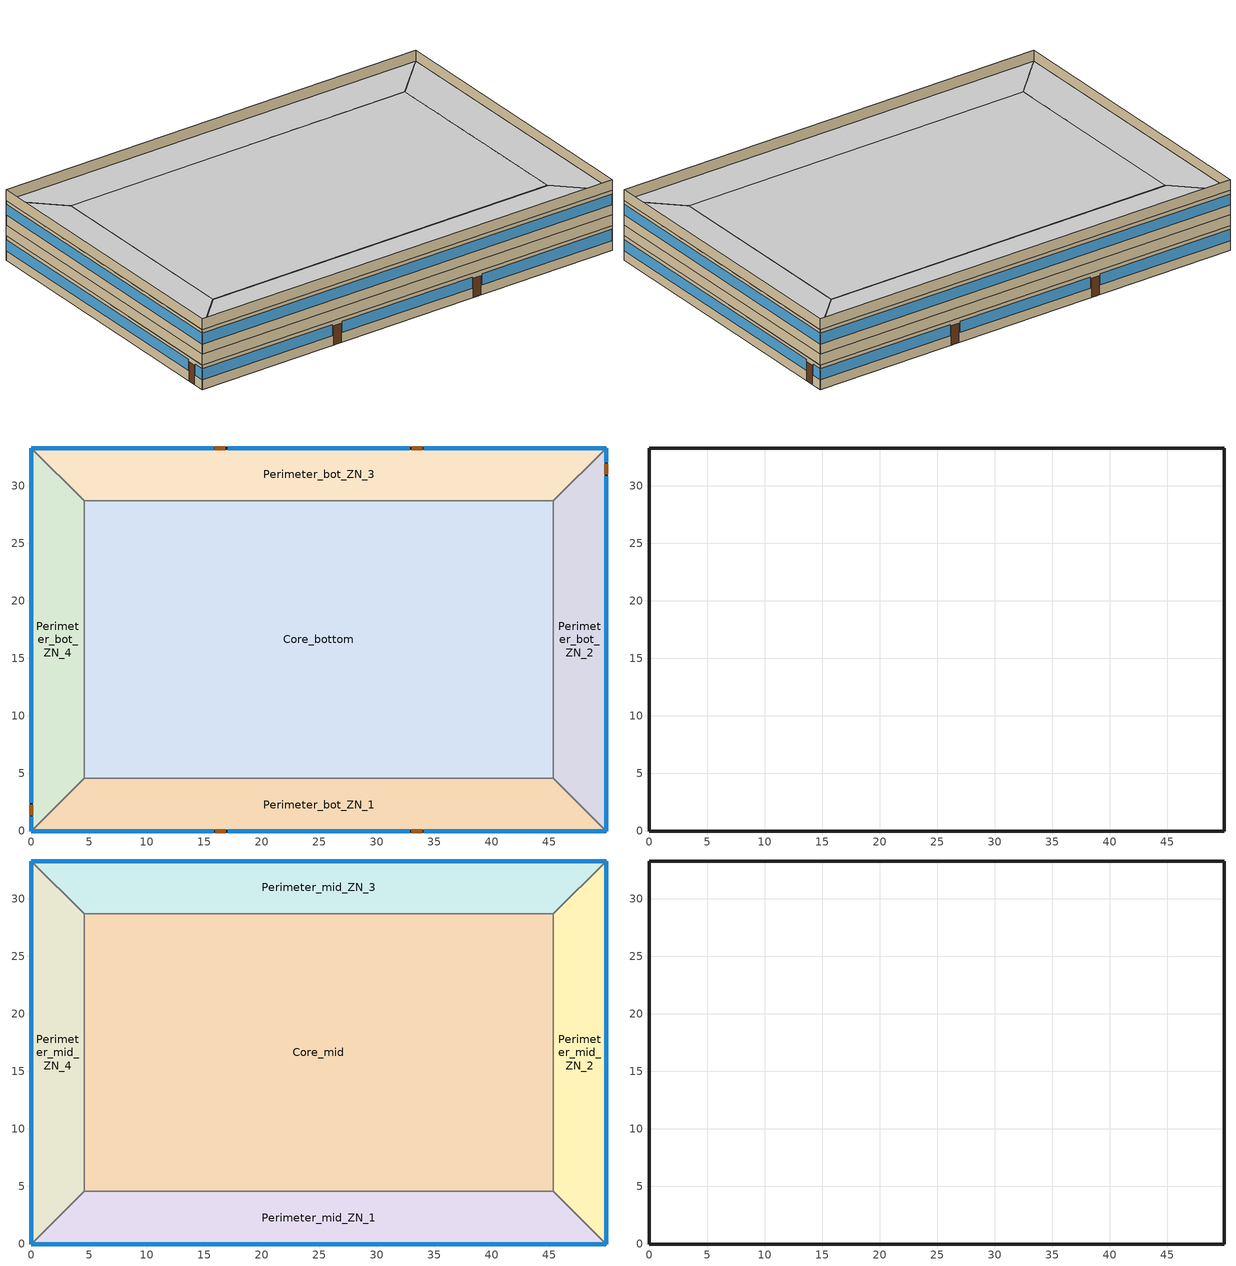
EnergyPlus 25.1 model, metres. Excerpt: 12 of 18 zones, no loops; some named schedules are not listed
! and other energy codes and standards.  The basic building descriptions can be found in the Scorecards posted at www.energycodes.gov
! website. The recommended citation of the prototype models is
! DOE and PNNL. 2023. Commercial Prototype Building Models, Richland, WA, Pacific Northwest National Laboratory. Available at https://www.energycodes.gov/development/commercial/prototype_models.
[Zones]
Perimeter_bot_ZN_1
 floor ground (Perimeter_bot_ZN_1_Floor_Ffactor): 0,0 4.57,4.57 45.34,4.57 49.91,0 z0
 wall outside (nonres_ext_wall_grd): 0,0 49.91,0 z0:2.74
 wall to Perimeter_bot_ZN_2 (int_wall): 49.91,0 45.34,4.57 z0:2.74
 window (Window_U_0.3628_SHGC_South_0.38): 0,0 15.82,0 / 17.04,0 32.87,0 / 34.09,0 49.91,0 z1.08:2.33
 door (Swinging Door_con): 15.98,0 16.9,0 / 33.01,0 33.93,0 z0:2.13
 ceiling to FirstFloor_Plenum (DropCeiling): 49.91,0 45.34,4.57 4.57,4.57 0,0 z2.74
Perimeter_bot_ZN_2
 floor ground (Perimeter_bot_ZN_2_Floor_Ffactor): 49.91,0 45.34,4.57 45.34,28.7 49.91,33.27 z0
 wall outside (nonres_ext_wall_grd): 49.91,0 49.91,33.27 z0:2.74
 wall to Perimeter_bot_ZN_3 (int_wall): 49.91,33.27 45.34,28.7 z0:2.74
 window (Window_U_0.3628_SHGC_East_0.38): 49.91,0 49.91,30.84 / 49.91,32.05 49.91,33.27 z1.1:2.33
 door (Swinging Door_con): 49.91,30.99 49.91,31.9 z0:2.13
 ceiling to FirstFloor_Plenum (DropCeiling): 49.91,33.27 45.34,28.7 45.34,4.57 49.91,0 z2.74
Perimeter_bot_ZN_3
 floor ground (Perimeter_bot_ZN_3_Floor_Ffactor): 49.91,33.27 45.34,28.7 4.57,28.7 0,33.27 z0
 wall outside (nonres_ext_wall_grd): 49.91,33.27 0,33.27 z0:2.74
 wall to Perimeter_bot_ZN_4 (int_wall): 0,33.27 4.57,28.7 z0:2.74
 window (Window_U_0.3628_SHGC_North_0.38): 49.91,33.27 34.09,33.27 / 32.87,33.27 17.04,33.27 / 15.82,33.27 0,33.27 z1.08:2.33
 door (Swinging Door_con): 33.94,33.27 33.03,33.27 / 16.84,33.27 15.93,33.27 z0:2.13
 ceiling to FirstFloor_Plenum (DropCeiling): 0,33.27 4.57,28.7 45.34,28.7 49.91,33.27 z2.74
Perimeter_bot_ZN_4
 floor ground (Perimeter_bot_ZN_4_Floor_Ffactor): 0,33.27 4.57,28.7 4.57,4.57 0,0 z0
 wall outside (nonres_ext_wall_grd): 0,33.27 0,0 z0:2.74
 wall to Perimeter_bot_ZN_1 (int_wall): 0,0 4.57,4.57 z0:2.74
 window (Window_U_0.3628_SHGC_West_0.38): 0,33.27 0,2.44 / 0,1.22 0,0 z1.1:2.33
 door (Swinging Door_con): 0,2.28 0,1.37 z0:2.13
 ceiling to FirstFloor_Plenum (DropCeiling): 0,0 4.57,4.57 4.57,28.7 0,33.27 z2.74
Core_bottom
 floor adiabatic (Core_bot_ZN_5_Floor_Ffactor): 45.34,28.7 45.34,4.57 4.57,4.57 4.57,28.7 z0
 wall to Perimeter_bot_ZN_1 (int_wall): 4.57,4.57 45.34,4.57 z0:2.74
 wall to Perimeter_bot_ZN_2 (int_wall): 45.34,4.57 45.34,28.7 z0:2.74
 wall to Perimeter_bot_ZN_3 (int_wall): 45.34,28.7 4.57,28.7 z0:2.74
 wall to Perimeter_bot_ZN_4 (int_wall): 4.57,28.7 4.57,4.57 z0:2.74
 ceiling to FirstFloor_Plenum (DropCeiling): 4.57,28.7 4.57,4.57 45.34,4.57 45.34,28.7 z2.74
FirstFloor_Plenum
 wall outside (nonres_ext_wall_grd): 49.91,33.27 0,33.27 0,0 49.91,0 49.91,33.27 z2.74:3.96
Perimeter_mid_ZN_1
 floor to FirstFloor_Plenum (int_slab_floor): 0,0 4.57,4.57 45.34,4.57 49.91,0 z3.96
 wall outside (nonres_ext_wall_mid): 0,0 49.91,0 z3.96:6.71
 wall to Perimeter_mid_ZN_2 (int_wall): 49.91,0 45.34,4.57 z3.96:6.71
 window (Window_U_0.3628_SHGC_South_0.38): 0,0 49.91,0 z5.1:6.29
 ceiling to MidFloor_Plenum (DropCeiling): 49.91,0 45.34,4.57 4.57,4.57 0,0 z6.71
Perimeter_mid_ZN_2
 floor to FirstFloor_Plenum (int_slab_floor): 49.91,0 45.34,4.57 45.34,28.7 49.91,33.27 z3.96
 wall outside (nonres_ext_wall_mid): 49.91,0 49.91,33.27 z3.96:6.71
 wall to Perimeter_mid_ZN_3 (int_wall): 49.91,33.27 45.34,28.7 z3.96:6.71
 window (Window_U_0.3628_SHGC_East_0.38): 49.91,0 49.91,33.27 z5.1:6.29
 ceiling to MidFloor_Plenum (DropCeiling): 49.91,33.27 45.34,28.7 45.34,4.57 49.91,0 z6.71
Perimeter_mid_ZN_3
 floor to FirstFloor_Plenum (int_slab_floor): 49.91,33.27 45.34,28.7 4.57,28.7 0,33.27 z3.96
 wall outside (nonres_ext_wall_mid): 49.91,33.27 0,33.27 z3.96:6.71
 wall to Perimeter_mid_ZN_4 (int_wall): 0,33.27 4.57,28.7 z3.96:6.71
 window (Window_U_0.3628_SHGC_North_0.38): 49.91,33.27 0,33.27 z5.1:6.29
 ceiling to MidFloor_Plenum (DropCeiling): 0,33.27 4.57,28.7 45.34,28.7 49.91,33.27 z6.71
Perimeter_mid_ZN_4
 floor to FirstFloor_Plenum (int_slab_floor): 0,33.27 4.57,28.7 4.57,4.57 0,0 z3.96
 wall outside (nonres_ext_wall_mid): 0,33.27 0,0 z3.96:6.71
 wall to Perimeter_mid_ZN_1 (int_wall): 0,0 4.57,4.57 z3.96:6.71
 window (Window_U_0.3628_SHGC_West_0.38): 0,33.27 0,0 z5.1:6.29
 ceiling to MidFloor_Plenum (DropCeiling): 0,0 4.57,4.57 4.57,28.7 0,33.27 z6.71
Core_mid
 floor to FirstFloor_Plenum (int_slab_floor): 45.34,28.7 45.34,4.57 4.57,4.57 4.57,28.7 z3.96
 wall to Perimeter_mid_ZN_3 (int_wall): 45.34,28.7 4.57,28.7 z3.96:6.71
 wall to Perimeter_mid_ZN_2 (int_wall): 45.34,4.57 45.34,28.7 z3.96:6.71
 wall to Perimeter_mid_ZN_1 (int_wall): 4.57,4.57 45.34,4.57 z3.96:6.71
 wall to Perimeter_mid_ZN_4 (int_wall): 4.57,28.7 4.57,4.57 z3.96:6.71
 ceiling to MidFloor_Plenum (DropCeiling): 4.57,28.7 4.57,4.57 45.34,4.57 45.34,28.7 z6.71
MidFloor_Plenum
 wall outside (nonres_ext_wall_mid): 49.91,33.27 0,33.27 0,0 49.91,0 49.91,33.27 z6.71:7.92
[Building]
OfficeMedium: North Axis {deg}=0; Terrain=City; Loads Convergence Tolerance Value {W}=0.04; Temperature Convergence Tolerance Value {deltaC}=0.2; Solar Distribution=FullInteriorAndExterior; Maximum Number of Warmup Days=25; Minimum Number of Warmup Days=6
[Site:Location]
Denver-Aurora-Buckley.AFB_CO_USA WMO=724695: Latitude {deg}=39.72; Longitude {deg}=-104.75; Time Zone {hr}=-7; Elevation {m}=1726
[SizingPeriod:DesignDay] Day of Month=21; Dry-Bulb Temperature Range Modifier Type=DefaultMultipliers; Humidity Condition Type=Wetbulb; Barometric Pressure {Pa}=82237; Rain Indicator=No; Snow Indicator=No; Daylight Saving Time Indicator=No
Name | Month | Day Type | Maximum Dry-Bulb Temperature {C} | Daily Dry-Bulb Temperature Range {deltaC} | Wetbulb or DewPoint at Maximum Dry-Bulb {C} | Wind Speed {m/s} | Wind Direction {deg} | Solar Model Indicator | Sky Clearness | ASHRAE Clear Sky Optical Depth for Beam Irradiance (taub) | ASHRAE Clear Sky Optical Depth for Diffuse Irradiance (taud)
Denver-Aurora-Buckley.AFB_CO_USA Ann Htg 99.6% Condns DB | 12 | WinterDesignDay | -17.9 | 0 | -17.9 | 2.5 | 180 | ASHRAEClearSky | 0
Denver-Aurora-Buckley.AFB_CO_USA Ann Clg .4% Condns DB=>MWB | 7 | SummerDesignDay | 33.9 | 14.8 | 15 | 3.6 | 30 | ASHRAETau |  | 0.423 | 2.02
[Site:WaterMainsTemperature]
Calculation Method=Correlation; Annual Average Outdoor Air Temperature {C}=9.95; Maximum Difference In Monthly Average Outdoor Air Temperatures {deltaC}=23.7
[Site:GroundTemperature:FCfactorMethod]
7.1, 3, -1, 0.8, -0.2, 4.8, 6.1, 13.7, 22.2, 22.7, 21.7, 18.5
[Material:NoMass] Thermal Absorptance=0.9; Solar Absorptance=0.7
Name | Roughness | Thermal Resistance {m2-K/W} | Visible Absorptance
Opaque Door panel_con | MediumRough | 0.475973 | 0.7
CP02 CARPET PAD | VeryRough | 0.21648 | 0.8
Nonres_Exterior_Wall_Insulation_grd | MediumSmooth | 0.92046 | 0.7
Nonres_Exterior_Wall_Insulation_mid | MediumSmooth | 0.941315 | 0.7
[Construction]
Swinging Door_con: Opaque Door panel_con
InteriorFurnishings: Std Wood 6inch
DropCeiling: AC02 Acoustic Ceiling
int_wall: G01 13mm gypsum board, G01 13mm gypsum board
int_slab_floor: 100mm Normalweight concrete floor, CP02 CARPET PAD
nonres_ext_wall_grd: F07 25mm stucco, G01 16mm gypsum board, Nonres_Exterior_Wall_Insulation_grd, G01 16mm gypsum board
nonres_ext_wall_mid: F07 25mm stucco, G01 16mm gypsum board, Nonres_Exterior_Wall_Insulation_mid, G01 16mm gypsum board
Window_U_0.3628_SHGC_East_0.38: Glazing Layer East
Window_U_0.3628_SHGC_South_0.38: Glazing Layer South
Window_U_0.3628_SHGC_West_0.38: Glazing Layer West
Window_U_0.3628_SHGC_North_0.38: Glazing Layer North
[Material]
Name | Roughness | Thickness {m} | Conductivity {W/m-K} | Density {kg/m3} | Specific Heat {J/kg-K} | Thermal Absorptance | Solar Absorptance | Visible Absorptance
Std Wood 6inch | MediumSmooth | 0.15 | 0.12 | 540 | 1210 | 0.9 | 0.7 | 0.7
AC02 Acoustic Ceiling | MediumSmooth | 0.0127 | 0.057 | 288 | 1339 | 0.9 | 0.7 | 0.2
F07 25mm stucco | Smooth | 0.0254 | 0.72 | 1856 | 840 | 0.9 | 0.7 | 0.7
G01 13mm gypsum board | Smooth | 0.0127 | 0.16 | 800 | 1090 | 0.9 | 0.7 | 0.5
G01 16mm gypsum board | MediumSmooth | 0.0159 | 0.16 | 800 | 1090
100mm Normalweight concrete floor | MediumRough | 0.1016 | 2.31 | 2322 | 832
[WindowMaterial:SimpleGlazingSystem] U-Factor {W/m2-K}=2.06007; Solar Heat Gain Coefficient=0.38; Visible Transmittance=0.38
Glazing Layer East; Glazing Layer South; Glazing Layer West; Glazing Layer North
[Construction:FfactorGroundFloor] F-Factor {W/m-K}=0.90012
Name | Area {m2} | PerimeterExposed {m}
Perimeter_bot_ZN_1_Floor_Ffactor; Perimeter_bot_ZN_3_Floor_Ffactor | 207.338 | 49.911
Perimeter_bot_ZN_2_Floor_Ffactor | 131.262 | 33.2738
Perimeter_bot_ZN_4_Floor_Ffactor | 131.254 | 33.2738
Core_bot_ZN_5_Floor_Ffactor | 983.537 | 0
[Zone] Type=1; Multiplier=1; Volume {m3}=autocalculate; Floor Area {m2}=autocalculate
Name | Ceiling Height {m} | Part of Total Floor Area
Core_bottom; Core_mid; Perimeter_bot_ZN_3; Perimeter_bot_ZN_2; Perimeter_bot_ZN_1; Perimeter_bot_ZN_4; Perimeter_mid_ZN_3; Perimeter_mid_ZN_2; Perimeter_mid_ZN_1; Perimeter_mid_ZN_4 | 2.7432 | YES
MidFloor_Plenum; FirstFloor_Plenum | 1.2192 | No
[InternalMass] Construction=InteriorFurnishings
Name | Zone or ZoneList | Surface Area {m2}
Core_bottom_InternalMass_1 | Core_bottom | 1967.08
Core_mid_InternalMass_1 | Core_mid | 1967.08
Perimeter_bot_ZN_3_InternalMass_1 | Perimeter_bot_ZN_3 | 414.675
Perimeter_bot_ZN_2_InternalMass_1 | Perimeter_bot_ZN_2 | 262.5073
Perimeter_bot_ZN_1_InternalMass_1 | Perimeter_bot_ZN_1 | 414.6723
Perimeter_bot_ZN_4_InternalMass_1 | Perimeter_bot_ZN_4 | 262.5056
Perimeter_mid_ZN_3_InternalMass_1 | Perimeter_mid_ZN_3 | 414.675
Perimeter_mid_ZN_2_InternalMass_1 | Perimeter_mid_ZN_2 | 262.5073
Perimeter_mid_ZN_1_InternalMass_1 | Perimeter_mid_ZN_1 | 414.6723
Perimeter_mid_ZN_4_InternalMass_1 | Perimeter_mid_ZN_4 | 262.5056
[People] Number of People Calculation Method=Area/Person; Floor Area per Person {m2/person}=18.5788; Fraction Radiant=0.3; Sensible Heat Fraction=AUTOCALCULATE; Activity Level Schedule=ACTIVITY_SCH; Enable ASHRAE 55 Comfort Warnings=No; Mean Radiant Temperature Calculation Type=EnclosureAveraged; Work Efficiency Schedule=WORK_EFF_SCH; Clothing Insulation Calculation Method=ClothingInsulationSchedule; Clothing Insulation Schedule=CLOTHING_SCH; Air Velocity Schedule=AIR_VELO_SCH; Thermal Comfort Model 1 Type=FANGER
Name | Zone or ZoneList or Space or SpaceList | Number of People Schedule
Core_bottom | Core_bottom | BLDG_OCC_SCH_wo_SB
Core_mid | Core_mid | BLDG_OCC_SCH_wo_SB
Perimeter_bot_ZN_3 | Perimeter_bot_ZN_3 | BLDG_OCC_SCH_wo_SB
Perimeter_bot_ZN_2 | Perimeter_bot_ZN_2 | BLDG_OCC_SCH_wo_SB
Perimeter_bot_ZN_1 | Perimeter_bot_ZN_1 | BLDG_OCC_SCH_wo_SB
Perimeter_bot_ZN_4 | Perimeter_bot_ZN_4 | BLDG_OCC_SCH_wo_SB
Perimeter_mid_ZN_3 | Perimeter_mid_ZN_3 | BLDG_OCC_SCH_wo_SB
Perimeter_mid_ZN_2 | Perimeter_mid_ZN_2 | BLDG_OCC_SCH_w_SB
Perimeter_mid_ZN_1 | Perimeter_mid_ZN_1 | BLDG_OCC_SCH_wo_SB
Perimeter_mid_ZN_4 | Perimeter_mid_ZN_4 | BLDG_OCC_SCH_wo_SB
[Lights] Schedule=ltg_sch_office; Design Level Calculation Method=Watts/Area; Watts per Floor Area {W/m2}=5.932152; Return Air Fraction=0; Fraction Radiant=0.7; Fraction Visible=0.2; Fraction Replaceable=1; Return Air Fraction Calculated from Plenum Temperature=No
Name | Zone or ZoneList or Space or SpaceList
Core_bottom_Lights | Core_bottom
Core_mid_Lights | Core_mid
Perimeter_bot_ZN_3_Lights | Perimeter_bot_ZN_3
Perimeter_bot_ZN_2_Lights | Perimeter_bot_ZN_2
Perimeter_bot_ZN_1_Lights | Perimeter_bot_ZN_1
Perimeter_bot_ZN_4_Lights | Perimeter_bot_ZN_4
Perimeter_mid_ZN_3_Lights | Perimeter_mid_ZN_3
Perimeter_mid_ZN_2_Lights | Perimeter_mid_ZN_2
Perimeter_mid_ZN_1_Lights | Perimeter_mid_ZN_1
Perimeter_mid_ZN_4_Lights | Perimeter_mid_ZN_4
[ElectricEquipment] Design Level Calculation Method=EquipmentLevel; Fraction Latent=0; Fraction Radiant=0.5; Fraction Lost=0
Name | Zone or ZoneList or Space or SpaceList | Schedule | Design Level {W}
Core_bottom_MiscPlug_Equip | Core_bottom | BLDG_EQUIP_SCH | 7937.16
Core_mid_MiscPlug_Equip | Core_mid | BLDG_EQUIP_SCH | 7937.16
Perimeter_bot_ZN_3_MiscPlug_Equip | Perimeter_bot_ZN_3 | BLDG_EQUIP_SCH | 1673.21
Perimeter_bot_ZN_2_MiscPlug_Equip | Perimeter_bot_ZN_2 | BLDG_EQUIP_SCH | 1059.22
Perimeter_bot_ZN_1_MiscPlug_Equip | Perimeter_bot_ZN_1 | BLDG_EQUIP_SCH | 1673.2
Perimeter_bot_ZN_4_MiscPlug_Equip | Perimeter_bot_ZN_4 | BLDG_EQUIP_SCH | 1059.21
Perimeter_mid_ZN_3_MiscPlug_Equip | Perimeter_mid_ZN_3 | BLDG_EQUIP_SCH | 1673.21
Perimeter_mid_ZN_2_MiscPlug_Equip | Perimeter_mid_ZN_2 | BLDG_EQUIP_SCH | 1059.22
Perimeter_mid_ZN_1_MiscPlug_Equip | Perimeter_mid_ZN_1 | BLDG_EQUIP_SCH | 1673.2
Perimeter_mid_ZN_4_MiscPlug_Equip | Perimeter_mid_ZN_4 | BLDG_EQUIP_SCH | 1059.21
Core_bottom_Elevators_Equip | Core_bottom | BLDG_ELEVATORS | 16363.22
Elevators_Lights_Fan | Core_bottom | ELEV_LIGHT_FAN_SCH_ADD_DF | 125
[Exterior:Lights] Control Option=AstronomicalClock
Name | Schedule | Design Level {W}
Exterior_Lights_a | Exterior_lighting_schedule_a | 424.83
Exterior_Lights_b | Exterior_lighting_schedule_b_2016 | 408.47
Exterior_Lights_c | Exterior_lighting_schedule_c_2016 | 4724.13
[Daylighting:Controls] Daylighting Method=SplitFlux; Availability Schedule=DaylightAvailSch; Lighting Control Type=Continuousoff; Minimum Input Power Fraction for Continuous or ContinuousOff Dimming Control=0.15; Minimum Light Output Fraction for Continuous or ContinuousOff Dimming Control=0.15; Number of Stepped Control Steps=3; Probability Lighting will be Reset When Needed in Manual Stepped Control=1; Maximum Allowable Discomfort Glare Index=22; Fraction of Lights Controlled by Reference Point 1=0.3835; Illuminance Setpoint at Reference Point 1 {lux}=377; Fraction of Lights Controlled by Reference Point 2=0.1395; Illuminance Setpoint at Reference Point 2 {lux}=377
Name | Zone or Space | Glare Calculation Daylighting Reference Point | Glare Calculation Azimuth Angle of View Direction Clockwise from Zone y-Axis {deg} | Daylighting Reference Point 1 | Daylighting Reference Point 2
Perimeter_bot_ZN_1_DaylCtrl | Perimeter_bot_ZN_1 | Perimeter_bot_ZN_1_DaylRefPt1 | 180 | Perimeter_bot_ZN_1_DaylRefPt1 | Perimeter_bot_ZN_1_DaylRefPt2
Perimeter_bot_ZN_2_DaylCtrl | Perimeter_bot_ZN_2 | Perimeter_bot_ZN_2_DaylRefPt1 | 90 | Perimeter_bot_ZN_2_DaylRefPt1 | Perimeter_bot_ZN_2_DaylRefPt2
Perimeter_bot_ZN_3_DaylCtrl | Perimeter_bot_ZN_3 | Perimeter_bot_ZN_3_DaylRefPt1 | 0 | Perimeter_bot_ZN_3_DaylRefPt1 | Perimeter_bot_ZN_3_DaylRefPt2
Perimeter_bot_ZN_4_DaylCtrl | Perimeter_bot_ZN_4 | Perimeter_bot_ZN_4_DaylRefPt1 | 270 | Perimeter_bot_ZN_4_DaylRefPt1 | Perimeter_bot_ZN_4_DaylRefPt2
Perimeter_mid_ZN_1_DaylCtrl | Perimeter_mid_ZN_1 | Perimeter_mid_ZN_1_DaylRefPt1 | 180 | Perimeter_mid_ZN_1_DaylRefPt1 | Perimeter_mid_ZN_1_DaylRefPt2
Perimeter_mid_ZN_2_DaylCtrl | Perimeter_mid_ZN_2 | Perimeter_mid_ZN_2_DaylRefPt1 | 90 | Perimeter_mid_ZN_2_DaylRefPt1 | Perimeter_mid_ZN_2_DaylRefPt2
Perimeter_mid_ZN_3_DaylCtrl | Perimeter_mid_ZN_3 | Perimeter_mid_ZN_3_DaylRefPt1 | 0 | Perimeter_mid_ZN_3_DaylRefPt1 | Perimeter_mid_ZN_3_DaylRefPt2
Perimeter_mid_ZN_4_DaylCtrl | Perimeter_mid_ZN_4 | Perimeter_mid_ZN_4_DaylRefPt1 | 270 | Perimeter_mid_ZN_4_DaylRefPt1 | Perimeter_mid_ZN_4_DaylRefPt2
[ZoneInfiltration:DesignFlowRate] Temperature Term Coefficient=0; Velocity Squared Term Coefficient=0
Name | Zone or ZoneList or Space or SpaceList | Schedule | Design Flow Rate Calculation Method | Design Flow Rate {m3/s} | Flow Rate per Exterior Surface Area {m3/s-m2} | Constant Term Coefficient | Velocity Term Coefficient
Perimeter_bot_ZN_3_Infiltration | Perimeter_bot_ZN_3 | INFIL_SCH_PNNL | Flow/ExteriorWallArea | 0 | 0.000227829 | 0 | 0.224
Perimeter_bot_ZN_2_Infiltration | Perimeter_bot_ZN_2 | INFIL_SCH_PNNL | Flow/ExteriorWallArea | 0 | 0.000227829 | 0 | 0.224
Perimeter_bot_ZN_1_Infiltration | Perimeter_bot_ZN_1 | INFIL_SCH_PNNL | Flow/ExteriorWallArea | 0 | 0.000227829 | 0 | 0.224
Perimeter_bot_ZN_1_Door_Infiltration | Perimeter_bot_ZN_1 | INFIL_Door_Opening_SCH | Flow/Zone | 1.043 |  | 1 | 0
Perimeter_bot_ZN_4_Infiltration | Perimeter_bot_ZN_4 | INFIL_SCH_PNNL | Flow/ExteriorWallArea | 0 | 0.000227829 | 0 | 0.224
Perimeter_mid_ZN_3_Infiltration | Perimeter_mid_ZN_3 | INFIL_SCH_PNNL | Flow/ExteriorWallArea | 0 | 0.000227829 | 0 | 0.224
Perimeter_mid_ZN_2_Infiltration | Perimeter_mid_ZN_2 | INFIL_SCH_PNNL | Flow/ExteriorWallArea | 0 | 0.000227829 | 0 | 0.224
Perimeter_mid_ZN_1_Infiltration | Perimeter_mid_ZN_1 | INFIL_SCH_PNNL | Flow/ExteriorWallArea | 0 | 0.000227829 | 0 | 0.224
Perimeter_mid_ZN_4_Infiltration | Perimeter_mid_ZN_4 | INFIL_SCH_PNNL | Flow/ExteriorWallArea | 0 | 0.000227829 | 0 | 0.224
FirstFloor_Plenum_Infiltration | FirstFloor_Plenum | INFIL_SCH_PNNL | Flow/ExteriorWallArea | 0 | 0.000227829 | 0 | 0.224
MidFloor_Plenum_Infiltration | MidFloor_Plenum | INFIL_SCH_PNNL | Flow/ExteriorWallArea | 0 | 0.000227829 | 0 | 0.224
[EnergyManagementSystem:Sensor]
Facility_Int_LTG: Output:Variable or Output:Meter=InteriorLights:Electricity
[EnergyManagementSystem:GlobalVariable]
Wired_LTG
[EnergyManagementSystem:Program]
Transformer_Load_Prog: SET Wired_LTG = Facility_Int_LTG*0.0281
[EnergyManagementSystem:ProgramCallingManager]
Transformer_Load_Prog_Manager: AfterPredictorAfterHVACManagers; Transformer_Load_Prog
[EnergyManagementSystem:OutputVariable]
Wired_LTG: EMS Variable=Wired_LTG; Type of Data in Variable=Summed; Update Frequency=ZoneTimeStep; Units=J
[ElectricLoadCenter:Transformer]
Transformer 1: Availability Schedule=Always_On; Transformer Usage=PowerInFromGrid; Rated Capacity {VA}=45000; Phase=3; Conductor Material=Aluminum; Full Load Temperature Rise {C}=150; Fraction of Eddy Current Losses=0.1; Performance Input Method=NominalEfficiency; Nameplate Efficiency=0.984; Per Unit Load for Nameplate Efficiency=0.35; Reference Temperature for Nameplate Efficiency {C}=75; Consider Transformer Loss for Utility Cost=Yes; Meter 1=Wired_LTG_Electricity; Meter 2=Wired_INT_EQUIP
[AvailabilityManager:NightCycle] Applicability Schedule=Always_On; Fan Schedule=HVACOperationSchd; Control Type=CycleOnAny; Thermostat Tolerance {deltaC}=1; Cycling Run Time Control Type=FixedRunTime; Cycling Run Time {s}=1800
PACU_VAV_bot Availability Manager; PACU_VAV_mid Availability Manager; PACU_VAV_top Availability Manager
[AirLoopHVAC:ReturnPlenum]
Name | Zone
FirstFloor_Plenum_Return | FirstFloor_Plenum
MidFloor_Plenum_Return | MidFloor_Plenum
